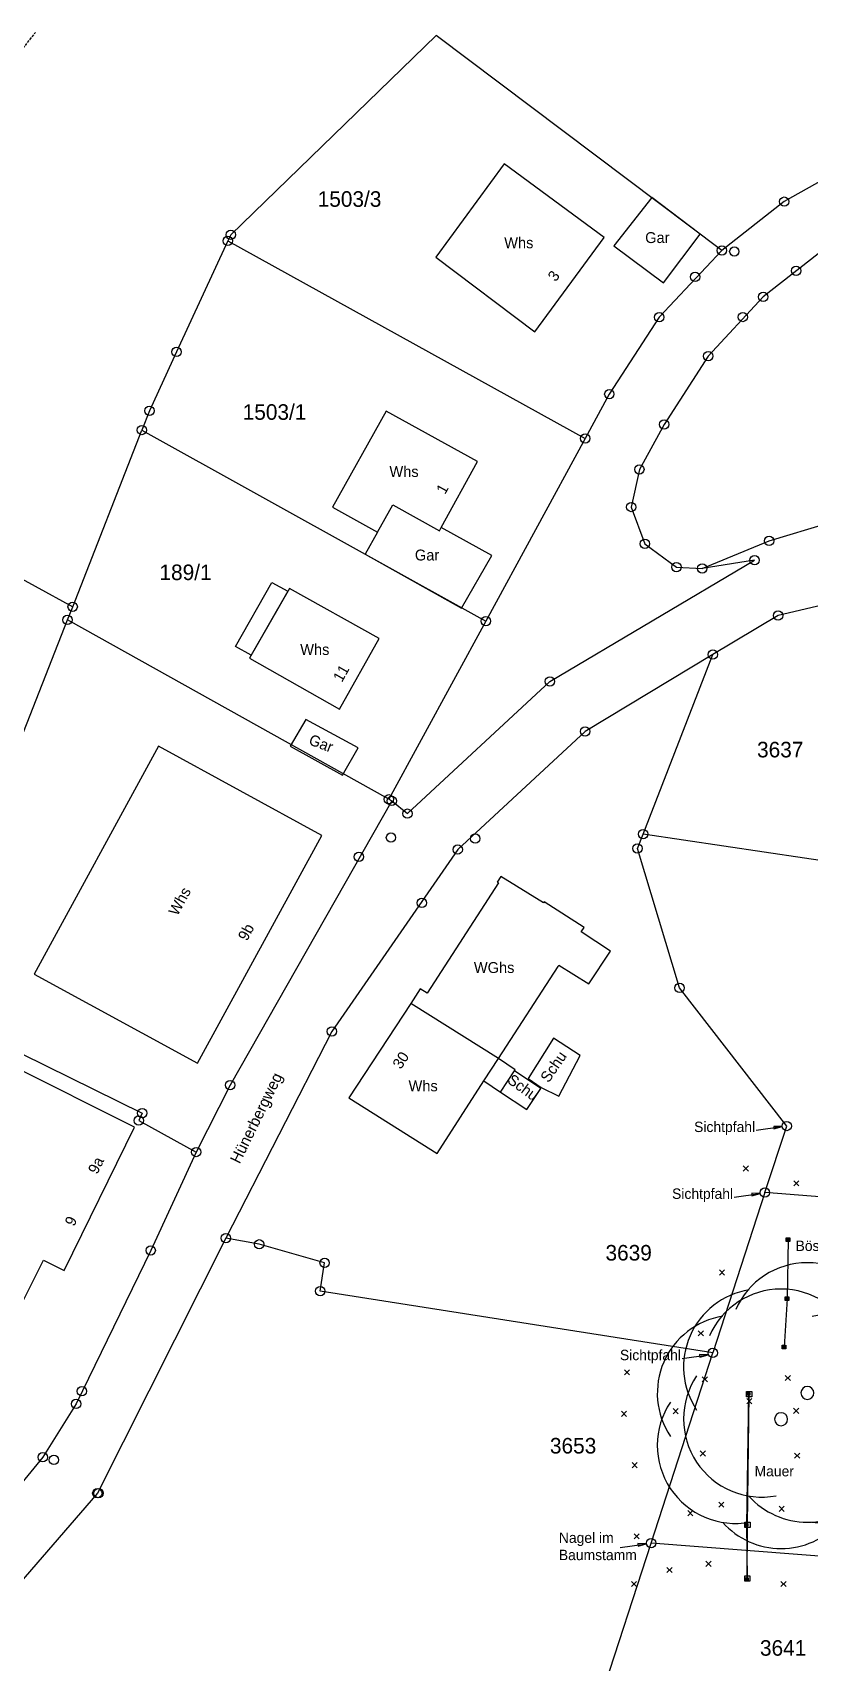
# Model space of a CAD drawing. Extents: x 3399801 to 3400072, y 5275603 to 5275873.
# Drawn here: x 3399896.9 to 3399971.7, y 5275706.7 to 5275863.7 of the extents above; entities that cross this region are included whole.
import ezdxf

# ---------------------------------------------------------------- set-up
doc = ezdxf.new("R2010")
doc.units = 0
for name, pattern in [('1600_2028', [0]), ('1600_2032', [0.5, 0.25, 0, 0, -0.25]), ('1600_2505', [0]), ('1600_2507', [0]), ('1600_2515', [0])]:
    doc.linetypes.add(name, pattern=pattern)
doc.layers.get('0').update_dxf_attribs({"color": 1, "linetype": 'CONTINUOUS'})
for name, color, linetype in [('BÖSCHUNG_UK', 7, 'CONTINUOUS'), ('BÖSCHUNGSLINIE', 52, 'CONTINUOUS'), ('FLURSTÜCKE_GRENZPUNKTE', 255, 'CONTINUOUS'), ('GEBÄUDE', 255, 'CONTINUOUS'), ('GELÄNDEPUNKT', 7, 'CONTINUOUS'), ('LAGEBEZEICHNUNGEN', 255, 'CONTINUOUS'), ('LAUBBAUM_25M', 7, 'CONTINUOUS'), ('MAUER_LINIE', 94, 'CONTINUOUS'), ('MAUER_OK', 7, 'CONTINUOUS'), ('MAUER_UK', 7, 'CONTINUOUS'), ('MIGRATIONSOBJEKTE', 7, 'CONTINUOUS'), ('TEXTE', 1, 'CONTINUOUS'), ('VERKEHR', 255, 'CONTINUOUS')]:
    doc.layers.add(name, color=color, linetype=linetype)
doc.styles.add('FLURSTÜCKSNUMMER_-_K_10_70', font='txt')
doc.styles.add('FLURSTÜCKSNUMMER__SCHRÄGST', font='txt')
doc.styles.add('GEBÄUDEFUNKTION__NUR_BW_', font='txt')
doc.styles.add('MtXpl_Arial', font='txt')
doc.styles.add('NAME_-_BAUWERKEN_U__EINRIC', font='txt')
doc.styles.add('SONSTIGER_TEXT__BEZEICHNUN', font='txt')

# ---------------------------------------------------------------- blocks, each defined once
blk = doc.blocks.new('GRENZPUNKT_MIT_ABMARKUNG__')
at = {"color": 0}
blk.add_circle((0, 0), 0.5, dxfattribs=at)
blk = doc.blocks.new('34')
at = {"color": 0}
for p, q in [((-0.5, 0.5), (0.5, -0.5)), ((-0.5, -0.5), (0.5, 0.5))]:
    blk.add_line(p, q, dxfattribs=at)
blk = doc.blocks.new('71', base_point=(0.019231, 0))
at = {"color": 0}
for p, q in [((-0.497863, 0.5), (-0.497863, -0.5)), ((-0.497863, 0.5), (0.497863, 0.5)), ((-0.480769, -0.5), (-0.480769, 0.5)), ((-0.459402, -0.5), (-0.459402, 0.5)), ((-0.438034, -0.5), (-0.438034, 0.5)), ((-0.42094, -0.5), (-0.42094, 0.5)), ((-0.399573, -0.5), (-0.399573, 0.5)), ((-0.378205, -0.5), (-0.378205, 0.5)), ((-0.361111, -0.5), (-0.361111, 0.5)), ((-0.339744, -0.5), (-0.339744, 0.5)), ((-0.318376, -0.5), (-0.318376, 0.5)), ((-0.301282, -0.5), (-0.301282, 0.5)), ((-0.279915, -0.5), (-0.279915, 0.5)), ((-0.258547, -0.5), (-0.258547, 0.5)), ((-0.241453, -0.5), (-0.241453, 0.5)), ((-0.220085, -0.5), (-0.220085, 0.5)), ((-0.198718, -0.5), (-0.198718, 0.5)), ((-0.181624, -0.5), (-0.181624, 0.5)), ((-0.160256, -0.5), (-0.160256, 0.5)), ((-0.138889, -0.5), (-0.138889, 0.5)), ((-0.121795, -0.5), (-0.121795, 0.5)), ((-0.100428, -0.5), (-0.100428, 0.5)), ((-0.07906, -0.5), (-0.07906, 0.5)), ((-0.061966, -0.5), (-0.061966, 0.5)), ((-0.040599, -0.5), (-0.040599, 0.5)), ((-0.019231, -0.5), (-0.019231, 0.5)), ((-0.002137, -0.5), (-0.002137, 0.5)), ((0.019231, -0.5), (0.019231, 0.5)), ((0.040599, -0.5), (0.040599, 0.5)), ((0.057693, -0.5), (0.057693, 0.5)), ((0.07906, -0.5), (0.07906, 0.5)), ((0.100428, -0.5), (0.100428, 0.5)), ((0.117522, -0.5), (0.117522, 0.5)), ((0.138889, -0.5), (0.138889, 0.5)), ((0.160256, -0.5), (0.160256, 0.5)), ((0.177351, -0.5), (0.177351, 0.5)), ((0.198718, -0.5), (0.198718, 0.5)), ((0.220085, -0.5), (0.220085, 0.5)), ((0.237179, -0.5), (0.237179, 0.5)), ((0.258547, -0.5), (0.258547, 0.5)), ((0.279915, -0.5), (0.279915, 0.5)), ((0.297009, -0.5), (0.297009, 0.5)), ((0.318376, -0.5), (0.318376, 0.5)), ((0.339744, -0.5), (0.339744, 0.5)), ((0.356838, -0.5), (0.356838, 0.5)), ((0.378205, -0.5), (0.378205, 0.5)), ((0.399573, -0.5), (0.399573, 0.5)), ((0.416666, -0.5), (0.416666, 0.5)), ((0.438034, -0.5), (0.438034, 0.5)), ((0.459402, -0.5), (0.459402, 0.5)), ((0.476495, -0.5), (0.476495, 0.5)), ((0.497863, 0.5), (0.497863, -0.5)), ((0.497863, -0.5), (-0.497863, -0.5))]:
    blk.add_line(p, q, dxfattribs=at)
blk = doc.blocks.new('139', base_point=(0, -0.001756))
at = {"color": 0}
for centre, radius, start, end in [((0, 0.198947), 0.301054, 23.5569635, 156.4440746), ((-0.175614, 0.098595), 0.301054, 99.3780715, 213.597998), ((0.175614, 0.098595), 0.301054, 340.5040188, 100.6030464), ((-0.175615, -0.102107), 0.301054, 146.3760332, 280.6009987), ((0.175615, -0.102107), 0.301054, 259.3988907, 33.6239912), ((0, -0.001756), 0.025088, 90.0011419, 179.9977162), ((0, -0.001756), 0.025088, 0.0022838, 89.9988581), ((0, -0.001756), 0.025088, 180.0011419, 269.9988581), ((0, -0.001756), 0.025088, 270.0011419, 359.9988581), ((0, -0.198946), 0.301054, 221.6980082, 318.3019918)]:
    blk.add_arc(centre, radius, start, end, dxfattribs=at)
blk = doc.blocks.new('146')
at = {"color": 0}
for p, q in [((-0.5, -0.5), (-0.5, 0.5)), ((-0.5, 0.5), (0.5, 0.5)), ((0.5, 0.5), (0.5, -0.5)), ((0.5, -0.5), (-0.5, -0.5))]:
    blk.add_line(p, q, dxfattribs=at)
blk = doc.blocks.new('147', base_point=(0.019231, 0))
at = {"color": 0}
for p, q in [((-0.497863, -0.5), (-0.497863, 0.5)), ((-0.497863, 0.5), (0.497863, 0.5)), ((-0.480769, -0.5), (-0.480769, 0.5)), ((-0.459402, -0.5), (-0.459402, 0.5)), ((-0.438034, -0.5), (-0.438034, 0.5)), ((-0.42094, -0.5), (-0.42094, 0.5)), ((-0.399573, -0.5), (-0.399573, 0.5)), ((-0.378205, -0.5), (-0.378205, 0.5)), ((-0.361111, -0.5), (-0.361111, 0.5)), ((-0.339744, -0.5), (-0.339744, 0.5)), ((-0.318376, -0.5), (-0.318376, 0.5)), ((-0.301282, -0.5), (-0.301282, 0.5)), ((-0.279915, -0.5), (-0.279915, 0.5)), ((-0.258547, -0.5), (-0.258547, 0.5)), ((-0.241453, -0.5), (-0.241453, 0.5)), ((-0.220085, -0.5), (-0.220085, 0.5)), ((-0.198718, -0.5), (-0.198718, 0.5)), ((-0.181624, -0.5), (-0.181624, 0.5)), ((-0.160256, -0.5), (-0.160256, 0.5)), ((-0.138889, -0.5), (-0.138889, 0.5)), ((-0.121795, -0.5), (-0.121795, 0.5)), ((-0.100428, -0.5), (-0.100428, 0.5)), ((-0.07906, -0.5), (-0.07906, 0.5)), ((-0.061966, -0.5), (-0.061966, 0.5)), ((-0.040599, -0.5), (-0.040599, 0.5)), ((-0.019231, -0.5), (-0.019231, 0.5)), ((-0.002137, -0.5), (-0.002137, 0.5)), ((0.019231, -0.5), (0.019231, 0.5)), ((0.040599, -0.5), (0.040599, 0.5)), ((0.057693, -0.5), (0.057693, 0.5)), ((0.07906, -0.5), (0.07906, 0.5)), ((0.100428, -0.5), (0.100428, 0.5)), ((0.117522, -0.5), (0.117522, 0.5)), ((0.138889, -0.5), (0.138889, 0.5)), ((0.160256, -0.5), (0.160256, 0.5)), ((0.177351, -0.5), (0.177351, 0.5)), ((0.198718, -0.5), (0.198718, 0.5)), ((0.220085, -0.5), (0.220085, 0.5)), ((0.237179, -0.5), (0.237179, 0.5)), ((0.258547, -0.5), (0.258547, 0.5)), ((0.279915, -0.5), (0.279915, 0.5)), ((0.297009, -0.5), (0.297009, 0.5)), ((0.318376, -0.5), (0.318376, 0.5)), ((0.339744, -0.5), (0.339744, 0.5)), ((0.356838, -0.5), (0.356838, 0.5)), ((0.378205, -0.5), (0.378205, 0.5)), ((0.399573, -0.5), (0.399573, 0.5)), ((0.416666, -0.5), (0.416666, 0.5)), ((0.438034, -0.5), (0.438034, 0.5)), ((0.459402, -0.5), (0.459402, 0.5)), ((0.476495, -0.5), (0.476495, 0.5)), ((0.497863, 0.5), (0.497863, -0.5)), ((0.497863, -0.5), (-0.497863, -0.5))]:
    blk.add_line(p, q, dxfattribs=at)
blk = doc.blocks.new('*U37')
at = {"layer": 'GEBÄUDE', "color": 7, "linetype": 'BYBLOCK', "style": 'GEBÄUDEFUNKTION__NUR_BW_'}
blk.add_text('Whs', height=1.05, rotation=0.0091, dxfattribs=at).set_placement((3399933.09, 5275761.68))
blk = doc.blocks.new('*U60')
at = {"layer": 'GEBÄUDE', "color": 7, "linetype": 'BYBLOCK', "style": 'GEBÄUDEFUNKTION__NUR_BW_'}
blk.add_text('Whs', height=1.05, rotation=0.0091, dxfattribs=at).set_placement((3399942.3, 5275842.9))
blk = doc.blocks.new('*U61')
at = {"layer": 'GEBÄUDE', "color": 7, "linetype": 'BYBLOCK', "style": 'GEBÄUDEFUNKTION__NUR_BW_'}
blk.add_text('Whs', height=1.05, rotation=0.0091, dxfattribs=at).set_placement((3399931.25, 5275820.86))
blk = doc.blocks.new('*U65')
at = {"layer": 'GEBÄUDE', "color": 7, "linetype": 'BYBLOCK', "style": 'GEBÄUDEFUNKTION__NUR_BW_'}
blk.add_text('Whs', height=1.05, rotation=61.3458, dxfattribs=at).set_placement((3399910.84, 5275778.51))
blk = doc.blocks.new('*U67')
at = {"layer": 'GEBÄUDE', "color": 7, "linetype": 'BYBLOCK', "style": 'GEBÄUDEFUNKTION__NUR_BW_'}
blk.add_text('Whs', height=1.05, rotation=0.0091, dxfattribs=at).set_placement((3399922.66, 5275803.72))
blk = doc.blocks.new('*U72')
at = {"layer": 'GEBÄUDE', "color": 7, "linetype": 'BYBLOCK', "style": 'GEBÄUDEFUNKTION__NUR_BW_'}
blk.add_text('WGhs', height=1.05, rotation=0.0091, dxfattribs=at).set_placement((3399939.38, 5275773.08))
blk = doc.blocks.new('*U73')
at = {"layer": 'GEBÄUDE', "color": 7, "linetype": 'BYBLOCK', "style": 'GEBÄUDEFUNKTION__NUR_BW_'}
blk.add_text('Schu', height=1.05, rotation=324.0039, dxfattribs=at).set_placement((3399942.51, 5275762.57))
blk = doc.blocks.new('*U74')
at = {"layer": 'GEBÄUDE', "color": 7, "linetype": 'BYBLOCK', "style": 'GEBÄUDEFUNKTION__NUR_BW_'}
blk.add_text('Schu', height=1.05, rotation=55.595, dxfattribs=at).set_placement((3399946.57, 5275762.44))
blk = doc.blocks.new('*U82')
at = {"layer": 'GEBÄUDE', "color": 7, "linetype": 'BYBLOCK', "style": 'GEBÄUDEFUNKTION__NUR_BW_'}
blk.add_text('Gar', height=1.05, rotation=0.0091, dxfattribs=at).set_placement((3399955.87, 5275843.4))
blk = doc.blocks.new('*U83')
at = {"layer": 'GEBÄUDE', "color": 7, "linetype": 'BYBLOCK', "style": 'GEBÄUDEFUNKTION__NUR_BW_'}
blk.add_text('Gar', height=1.05, rotation=0.0091, dxfattribs=at).set_placement((3399933.7, 5275812.82))
blk = doc.blocks.new('*U86')
at = {"layer": 'GEBÄUDE', "color": 7, "linetype": 'BYBLOCK', "style": 'GEBÄUDEFUNKTION__NUR_BW_'}
blk.add_text('Gar', height=1.05, rotation=339.3085, dxfattribs=at).set_placement((3399923.4, 5275795.13))
blk = doc.blocks.new('*U98')
at = {"layer": 'LAGEBEZEICHNUNGEN', "color": 7, "linetype": 'BYBLOCK', "style": 'SONSTIGER_TEXT__BEZEICHNUN'}
blk.add_text('30', height=1.05, rotation=56.8602, dxfattribs=at).set_placement((3399932.35, 5275763.74))
blk = doc.blocks.new('*U119')
at = {"layer": 'LAGEBEZEICHNUNGEN', "color": 7, "linetype": 'BYBLOCK', "style": 'SONSTIGER_TEXT__BEZEICHNUN'}
blk.add_text('3', height=1.05, rotation=53.2968, dxfattribs=at).set_placement((3399947.25, 5275839.61))
blk = doc.blocks.new('*U120')
at = {"layer": 'LAGEBEZEICHNUNGEN', "color": 7, "linetype": 'BYBLOCK', "style": 'SONSTIGER_TEXT__BEZEICHNUN'}
blk.add_text('1', height=1.05, rotation=61.0579, dxfattribs=at).set_placement((3399936.61, 5275819.13))
blk = doc.blocks.new('*U131')
at = {"layer": 'LAGEBEZEICHNUNGEN', "color": 7, "linetype": 'BYBLOCK', "style": 'SONSTIGER_TEXT__BEZEICHNUN'}
blk.add_text('9b', height=1.05, rotation=61.3962, dxfattribs=at).set_placement((3399917.53, 5275776.09))
blk = doc.blocks.new('*U132')
at = {"layer": 'LAGEBEZEICHNUNGEN', "color": 7, "linetype": 'BYBLOCK', "style": 'SONSTIGER_TEXT__BEZEICHNUN'}
blk.add_text('9a', height=1.05, rotation=63.8735, dxfattribs=at).set_placement((3399903.12, 5275753.63))
blk = doc.blocks.new('*U133')
at = {"layer": 'LAGEBEZEICHNUNGEN', "color": 7, "linetype": 'BYBLOCK', "style": 'SONSTIGER_TEXT__BEZEICHNUN'}
blk.add_text('9', height=1.05, rotation=63.617, dxfattribs=at).set_placement((3399900.88, 5275748.6))
blk = doc.blocks.new('*U134')
at = {"layer": 'LAGEBEZEICHNUNGEN', "color": 7, "linetype": 'BYBLOCK', "style": 'SONSTIGER_TEXT__BEZEICHNUN'}
blk.add_text('11', height=1.05, rotation=60.5629, dxfattribs=at).set_placement((3399926.67, 5275801.02))
blk = doc.blocks.new('*U179')
at = {"layer": 'LAGEBEZEICHNUNGEN', "color": 7, "linetype": 'BYBLOCK', "style": 'NAME_-_BAUWERKEN_U__EINRIC'}
blk.add_text('Hünerbergweg', height=1.08, rotation=63.9596, dxfattribs=at).set_placement((3399916.83, 5275754.63))
blk = doc.blocks.new('*U180')
at = {"layer": 'FLURSTÜCKE_GRENZPUNKTE', "color": 7, "linetype": 'BYBLOCK', "style": 'FLURSTÜCKSNUMMER_-_K_10_70'}
blk.add_text('3653', height=1.5, rotation=0.0091, dxfattribs=at).set_placement((3399946.7, 5275726.79))
blk = doc.blocks.new('*U191')
at = {"layer": 'FLURSTÜCKE_GRENZPUNKTE', "color": 7, "linetype": 'BYBLOCK', "style": 'FLURSTÜCKSNUMMER_-_K_10_70'}
blk.add_text('3641', height=1.5, rotation=0.0091, dxfattribs=at).set_placement((3399966.92, 5275707.31))
blk = doc.blocks.new('*U193')
at = {"layer": 'FLURSTÜCKE_GRENZPUNKTE', "color": 7, "linetype": 'BYBLOCK', "style": 'FLURSTÜCKSNUMMER_-_K_10_70'}
blk.add_text('3639', height=1.5, rotation=0.0091, dxfattribs=at).set_placement((3399952.05, 5275745.38))
blk = doc.blocks.new('*U195')
at = {"layer": 'FLURSTÜCKE_GRENZPUNKTE', "color": 7, "linetype": 'BYBLOCK', "style": 'FLURSTÜCKSNUMMER_-_K_10_70'}
blk.add_text('3637', height=1.5, rotation=0.0091, dxfattribs=at).set_placement((3399966.64, 5275793.85))
blk = doc.blocks.new('*U212')
at = {"layer": 'FLURSTÜCKE_GRENZPUNKTE', "color": 7, "linetype": 'BYBLOCK', "style": 'FLURSTÜCKSNUMMER__SCHRÄGST'}
blk.add_text('1503/3', height=1.5, rotation=0.0091, dxfattribs=at).set_placement((3399924.34, 5275846.89))
blk = doc.blocks.new('*U213')
at = {"layer": 'FLURSTÜCKE_GRENZPUNKTE', "color": 7, "linetype": 'BYBLOCK', "style": 'FLURSTÜCKSNUMMER__SCHRÄGST'}
blk.add_text('1503/1', height=1.5, rotation=0.0091, dxfattribs=at).set_placement((3399917.12, 5275826.37))
blk = doc.blocks.new('*U221')
at = {"layer": 'FLURSTÜCKE_GRENZPUNKTE', "color": 7, "linetype": 'BYBLOCK', "style": 'FLURSTÜCKSNUMMER__SCHRÄGST'}
blk.add_text('189/1', height=1.5, rotation=0.0091, dxfattribs=at).set_placement((3399909.11, 5275810.93))
blk = doc.blocks.new('*U548')
at = {"layer": 'TEXTE', "linetype": 'BYBLOCK', "style": 'MtXpl_Arial'}
blk.add_text('Mauer', height=1, dxfattribs=at).set_placement((3399966.4, 5275724.59))
blk = doc.blocks.new('*U549')
at = {"layer": 'TEXTE', "linetype": 'BYBLOCK', "style": 'MtXpl_Arial'}
blk.add_text('Böschung', height=1, dxfattribs=at).set_placement((3399970.35, 5275746.3))
blk = doc.blocks.new('*U555')
at = {"layer": 'TEXTE', "linetype": 'BYBLOCK', "style": 'MtXpl_Arial'}
for s, p in [('Nagel im', (3399947.56, 5275718.18)), ('Baumstamm', (3399947.56, 5275716.52))]:
    blk.add_text(s, height=1, dxfattribs=at).set_placement(p)
blk = doc.blocks.new('*U556')
at = {"layer": 'TEXTE', "linetype": 'BYBLOCK', "style": 'MtXpl_Arial'}
blk.add_text('Sichtpfahl', height=1, dxfattribs=at).set_placement((3399953.44, 5275735.78))
blk = doc.blocks.new('*U557')
at = {"layer": 'TEXTE', "linetype": 'BYBLOCK', "style": 'MtXpl_Arial'}
blk.add_text('Sichtpfahl', height=1, dxfattribs=at).set_placement((3399958.46, 5275751.32))
blk = doc.blocks.new('*U558')
at = {"layer": 'TEXTE', "linetype": 'BYBLOCK', "style": 'MtXpl_Arial'}
blk.add_text('Sichtpfahl', height=1, dxfattribs=at).set_placement((3399960.58, 5275757.76))

msp = doc.modelspace()

# ---------------------------------------------------------------- linework, layer by layer
at = {"layer": 'BÖSCHUNGSLINIE', "linetype": 'BYBLOCK'}
msp.add_lwpolyline([(3399969.624644, 5275747.404608), (3399969.53639, 5275741.698794), (3399969.237077, 5275737.06536)], dxfattribs=at)
at = {"layer": 'FLURSTÜCKE_GRENZPUNKTE', "color": 7, "linetype": '1600_2028'}
for p, q in [((3399935.758396, 5275863.378461), (3399915.970147, 5275844.203974)), ((3399963.260589, 5275842.686179), (3399935.758396, 5275863.378461)), ((3399975.90545, 5275851.136767), (3399969.252874, 5275847.386613)), ((3399969.252874, 5275847.386613), (3399963.260589, 5275842.686179)), ((3399915.69003, 5275843.603778), (3399910.757953, 5275832.910295)), ((3399915.970147, 5275844.203974), (3399915.69003, 5275843.603778)), ((3399915.69003, 5275843.603778), (3399950.095756, 5275824.582147)), ((3399838.185187, 5275842.700601), (3399900.753607, 5275808.362275)), ((3399963.260589, 5275842.686179), (3399957.228328, 5275836.255066)), ((3399972.524499, 5275842.354521), (3399967.232476, 5275838.214123)), ((3399967.232476, 5275838.214123), (3399961.940498, 5275832.513136)), ((3399957.228328, 5275836.255066), (3399952.416585, 5275828.84329)), ((3399910.757953, 5275832.910295), (3399908.146831, 5275827.248467)), ((3399961.940498, 5275832.513136), (3399957.688971, 5275825.921594)), ((3399952.416585, 5275828.84329), (3399950.095756, 5275824.582147)), ((3399908.146831, 5275827.248467), (3399907.416519, 5275825.387853)), ((3399900.753607, 5275808.362275), (3399907.416519, 5275825.387853)), ((3399907.416519, 5275825.387853), (3399940.532226, 5275806.977008)), ((3399957.688971, 5275825.921594), (3399955.308129, 5275821.590469)), ((3399950.095756, 5275824.582147), (3399940.532226, 5275806.977008)), ((3399955.308129, 5275821.590469), (3399954.527942, 5275817.969354)), ((3399954.527942, 5275817.969354), (3399955.838662, 5275814.428025)), ((3399967.803874, 5275814.706785), (3399973.546288, 5275816.446657)), ((3399955.838662, 5275814.428025), (3399958.88009, 5275812.18696)), ((3399961.361183, 5275812.056655), (3399967.803874, 5275814.706785)), ((3399946.695056, 5275801.164481), (3399966.403353, 5275812.846365)), ((3399958.88009, 5275812.18696), (3399961.361183, 5275812.056655)), ((3399966.403353, 5275812.846365), (3399961.361183, 5275812.056655)), ((3399982.610628, 5275810.794008), (3399968.664609, 5275807.514492)), ((3399900.253383, 5275807.091863), (3399900.753607, 5275808.362275)), ((3399968.664609, 5275807.514492), (3399962.382016, 5275803.753907)), ((3399893.929854, 5275790.95786), (3399900.253383, 5275807.091863)), ((3399931.187753, 5275789.812674), (3399900.253383, 5275807.091863)), ((3399940.532226, 5275806.977008), (3399931.187753, 5275789.812674)), ((3399962.382016, 5275803.753907), (3399950.086411, 5275796.35276)), ((3399955.668593, 5275786.459273), (3399962.382016, 5275803.753907)), ((3399932.978505, 5275788.43211), (3399946.695056, 5275801.164481)), ((3399950.086411, 5275796.35276), (3399937.820554, 5275784.97064)), ((3399931.467872, 5275789.652602), (3399915.909425, 5275762.276941)), ((3399931.187753, 5275789.812674), (3399931.467872, 5275789.652602)), ((3399931.467872, 5275789.652602), (3399932.978505, 5275788.43211)), ((3399955.128308, 5275785.078913), (3399955.668593, 5275786.459273)), ((3400010.463208, 5275778.270135), (3399955.668593, 5275786.459273)), ((3399937.820554, 5275784.97064), (3399925.714412, 5275767.447076)), ((3399959.179714, 5275771.644422), (3399955.128308, 5275785.078913)), ((3399881.422971, 5275772.394352), (3399907.455177, 5275759.587317)), ((3399969.503978, 5275758.339104, 336.445), (3399959.179714, 5275771.644422)), ((3399925.714412, 5275767.447076), (3399915.50807, 5275747.543717)), ((3399915.909425, 5275762.276941), (3399912.647504, 5275755.835687)), ((3399907.455177, 5275759.587317), (3399907.114982, 5275758.867162)), ((3399907.114982, 5275758.867162), (3399912.647504, 5275755.835687)), ((3399967.392793, 5275751.927357, 334.924), (3399969.503978, 5275758.339104, 336.445)), ((3399912.647504, 5275755.835687), (3399908.264242, 5275746.354628)), ((3399967.392793, 5275751.927357, 334.924), (3399962.379812, 5275736.483363, 334.254)), ((3399998.396125, 5275749.531926, 341.556), (3399967.392793, 5275751.927357, 334.924)), ((3399908.264242, 5275746.354628), (3399901.078673, 5275731.563383)), ((3399915.50807, 5275747.543717), (3399903.128718, 5275722.961567)), ((3399918.719647, 5275746.943103), (3399915.50807, 5275747.543717)), ((3399925.012705, 5275745.151748), (3399918.719647, 5275746.943103)), ((3399924.592258, 5275742.441246), (3399925.012705, 5275745.151748)), ((3399962.379812, 5275736.483363, 334.254), (3399924.592258, 5275742.441246)), ((3399956.43608, 5275718.159099, 333.791), (3399962.379812, 5275736.483363, 334.254)), ((3399901.078673, 5275731.563383), (3399897.876264, 5275726.433195)), ((3399897.876264, 5275726.433195), (3399895.574616, 5275723.623234)), ((3399903.128718, 5275722.961567), (3399871.426989, 5275686.323436)), ((3399943.410679, 5275678.059542), (3399956.43608, 5275718.159099, 333.791)), ((3399985.990088, 5275715.872056, 340.825), (3399956.43608, 5275718.159099, 333.791))]:
    msp.add_line(p, q, dxfattribs=at)
at = {"layer": 'GEBÄUDE', "color": 7, "linetype": '1600_2032'}
msp.add_line((3399890.398436, 5275854.980921), (3399897.161532, 5275863.673327), dxfattribs=at)
at = {"layer": 'GEBÄUDE', "color": 7, "linetype": '1600_2505'}
for p, q in [((3399942.291485, 5275851.042727), (3399935.729028, 5275842.030533)), ((3399951.91577, 5275843.918501), (3399942.291485, 5275851.042727)), ((3399956.49753, 5275847.779007), (3399952.8662, 5275843.138075)), ((3399961.179643, 5275844.257036), (3399956.49753, 5275847.779007)), ((3399945.253298, 5275834.846412), (3399951.91577, 5275843.918501)), ((3399957.648364, 5275839.566092), (3399961.179643, 5275844.257036)), ((3399935.729028, 5275842.030533), (3399945.253298, 5275834.846412)), ((3399952.8662, 5275843.138075), (3399957.648364, 5275839.566092)), ((3399930.947425, 5275827.215641), (3399925.765311, 5275817.962734)), ((3399939.741366, 5275822.342678), (3399930.947425, 5275827.215641)), ((3399936.240049, 5275816.010763), (3399939.741366, 5275822.342678)), ((3399925.765311, 5275817.962734), (3399930.087377, 5275815.541272)), ((3399930.087377, 5275815.541272), (3399931.567948, 5275818.182114)), ((3399931.567948, 5275818.182114), (3399936.05998, 5275815.690664)), ((3399930.087377, 5275815.541272), (3399928.906918, 5275813.430588)), ((3399936.05998, 5275815.690664), (3399936.240049, 5275816.010763)), ((3399941.092257, 5275813.299238), (3399936.240049, 5275816.010763)), ((3399928.906918, 5275813.430588), (3399938.201156, 5275808.237689)), ((3399938.201156, 5275808.237689), (3399941.092257, 5275813.299238)), ((3399921.613535, 5275810.110243), (3399917.781854, 5275803.418178)), ((3399930.267741, 5275805.297329), (3399921.613535, 5275810.110243)), ((3399926.435859, 5275798.495631), (3399930.267741, 5275805.297329)), ((3399917.781854, 5275803.418178), (3399926.435859, 5275798.495631)), ((3399923.19426, 5275797.51579), (3399921.703447, 5275794.935269)), ((3399928.236598, 5275794.784357), (3399923.19426, 5275797.51579)), ((3399909.027319, 5275794.916952), (3399897.050623, 5275772.972432)), ((3399924.734605, 5275786.332469), (3399909.027319, 5275794.916952)), ((3399921.703447, 5275794.935269), (3399926.73578, 5275792.143821)), ((3399926.73578, 5275792.143821), (3399928.236598, 5275794.784357)), ((3399912.767966, 5275764.397951), (3399924.734605, 5275786.332469)), ((3399941.962323, 5275782.389471), (3399941.632157, 5275781.839347)), ((3399946.094092, 5275779.838295), (3399941.962323, 5275782.389471)), ((3399941.762212, 5275781.75931), (3399934.87876, 5275771.137016)), ((3399941.632157, 5275781.839347), (3399941.762212, 5275781.75931)), ((3399946.154122, 5275779.928315), (3399946.094092, 5275779.838295)), ((3399949.995767, 5275777.46718), (3399946.154122, 5275779.928315)), ((3399949.715627, 5275777.037083), (3399949.995767, 5275777.46718)), ((3399952.526832, 5275775.19623), (3399949.715627, 5275777.037083)), ((3399950.445796, 5275772.025517), (3399952.526832, 5275775.19623)), ((3399897.050623, 5275772.972432), (3399912.767966, 5275764.397951)), ((3399941.74164, 5275764.844416), (3399947.484517, 5275773.696341)), ((3399947.484517, 5275773.696341), (3399947.564557, 5275773.826371)), ((3399947.564557, 5275773.826371), (3399950.445796, 5275772.025517)), ((3399934.218478, 5275771.567213), (3399933.298015, 5275770.156919)), ((3399934.87876, 5275771.137016), (3399934.218478, 5275771.567213)), ((3399933.298015, 5275770.156919), (3399927.35499, 5275761.045074)), ((3399941.74164, 5275764.844416), (3399933.298015, 5275770.156919)), ((3399947.044096, 5275766.794362), (3399944.592864, 5275762.913514)), ((3399949.625207, 5275765.143572), (3399947.044096, 5275766.794362)), ((3399947.554146, 5275761.212658), (3399949.625207, 5275765.143572)), ((3399906.69475, 5275758.217037), (3399894.789154, 5275764.200289)), ((3399943.362335, 5275763.743904), (3399941.74164, 5275764.844416)), ((3399941.951628, 5275761.613454), (3399943.302306, 5275763.663888)), ((3399943.302306, 5275763.663888), (3399943.362335, 5275763.743904)), ((3399945.813384, 5275761.963089), (3399943.302306, 5275763.663888)), ((3399935.838631, 5275755.69255), (3399940.350941, 5275762.69396)), ((3399940.350941, 5275762.69396), (3399941.951628, 5275761.613454)), ((3399944.482716, 5275759.922654), (3399945.813384, 5275761.963089)), ((3399944.592864, 5275762.913514), (3399945.863409, 5275762.043107)), ((3399945.863409, 5275762.043107), (3399947.554146, 5275761.212658)), ((3399927.35499, 5275761.045074), (3399935.838631, 5275755.69255)), ((3399941.951628, 5275761.613454), (3399944.482716, 5275759.922654)), ((3399899.929723, 5275744.425638), (3399906.69475, 5275758.217037)), ((3399895.476878, 5275740.465772), (3399897.948833, 5275745.416112)), ((3399897.948833, 5275745.416112), (3399899.929723, 5275744.425638))]:
    msp.add_line(p, q, dxfattribs=at)
at = {"layer": 'MAUER_LINIE', "linetype": 'BYBLOCK'}
msp.add_lwpolyline([(3399965.672484, 5275714.681985), (3399965.702502, 5275714.753), (3399965.718718, 5275719.928617), (3399965.883308, 5275732.508515), (3399965.820278, 5275732.526532), (3399965.635677, 5275719.922632)], close=True, dxfattribs=at)
at = {"layer": 'MIGRATIONSOBJEKTE', "color": 7, "linetype": '1600_2507'}
for p, q in [((3399916.441186, 5275804.538782), (3399919.922715, 5275810.710691)), ((3399919.922715, 5275810.710691), (3399921.473474, 5275809.850161)), ((3399921.473474, 5275809.850161), (3399917.951929, 5275803.708267)), ((3399917.951929, 5275803.708267), (3399916.441186, 5275804.538782)), ((3399940.350941, 5275762.69396), (3399941.74164, 5275764.844416))]:
    msp.add_line(p, q, dxfattribs=at)
at = {"layer": 'TEXTE', "linetype": 'BYBLOCK'}
for points in [[(3399966.560754, 5275757.935401), (3399969.069563, 5275758.29086), (3399968.242374, 5275758.308502), (3399968.271801, 5275758.055461), (3399969.060743, 5275758.287904)], [(3399964.440837, 5275751.490905), (3399966.949646, 5275751.846364), (3399966.122457, 5275751.864007), (3399966.151884, 5275751.610965), (3399966.940826, 5275751.843409)], [(3399959.425478, 5275735.950488), (3399961.934288, 5275736.305946), (3399961.107098, 5275736.323589), (3399961.136525, 5275736.070547), (3399961.925467, 5275736.302991)], [(3399953.477784, 5275717.738134), (3399955.986594, 5275718.093592), (3399955.159404, 5275718.111235), (3399955.188831, 5275717.858193), (3399955.977773, 5275718.090637)]]:
    msp.add_lwpolyline(points, dxfattribs=at)
at = {"layer": 'VERKEHR', "color": 253, "linetype": '1600_2515'}
for p, q in [((3399975.90545, 5275851.136767), (3399969.252874, 5275847.386613)), ((3399969.252874, 5275847.386613), (3399963.260589, 5275842.686179)), ((3399963.260589, 5275842.686179), (3399957.228328, 5275836.255066)), ((3399957.228328, 5275836.255066), (3399952.416585, 5275828.84329)), ((3399952.416585, 5275828.84329), (3399950.095756, 5275824.582147)), ((3399950.095756, 5275824.582147), (3399940.532226, 5275806.977008)), ((3399946.695056, 5275801.164481), (3399966.403353, 5275812.846365)), ((3399966.403353, 5275812.846365), (3399961.361183, 5275812.056655)), ((3399940.532226, 5275806.977008), (3399931.187753, 5275789.812674)), ((3399932.978505, 5275788.43211), (3399946.695056, 5275801.164481)), ((3399931.467872, 5275789.652602), (3399915.909425, 5275762.276941)), ((3399931.187753, 5275789.812674), (3399931.467872, 5275789.652602)), ((3399931.467872, 5275789.652602), (3399932.978505, 5275788.43211)), ((3399915.909425, 5275762.276941), (3399912.647504, 5275755.835687)), ((3399912.647504, 5275755.835687), (3399908.264242, 5275746.354628)), ((3399908.264242, 5275746.354628), (3399901.078673, 5275731.563383)), ((3399901.078673, 5275731.563383), (3399897.876264, 5275726.433195)), ((3399897.876264, 5275726.433195), (3399895.574616, 5275723.623234))]:
    msp.add_line(p, q, dxfattribs=at)

# ---------------------------------------------------------------- block references
at = {"layer": 'BÖSCHUNG_UK', "color": 53, "xscale": 0.35, "yscale": 0.35, "zscale": 0.35}
for p in [(3399969.624644, 5275747.404608, 335.255), (3399969.53639, 5275741.698794, 334.95), (3399969.237077, 5275737.06536, 335.057)]:
    msp.add_blockref('71', p, dxfattribs=at)
at = {"layer": 'FLURSTÜCKE_GRENZPUNKTE', "color": 7, "xscale": 0.9, "yscale": 0.9, "zscale": 0.9}
for p in [(3399969.252874, 5275847.386613), (3399915.69003, 5275843.603778), (3399915.970147, 5275844.203974), (3399963.260589, 5275842.686179), (3399964.451094, 5275842.585948), (3399960.679618, 5275840.135787), (3399970.393686, 5275840.724383), (3399967.232476, 5275838.214123), (3399957.228328, 5275836.255066), (3399965.271739, 5275836.273826), (3399910.757953, 5275832.910295), (3399961.940498, 5275832.513136), (3399952.416585, 5275828.84329), (3399908.146831, 5275827.248467), (3399957.688971, 5275825.921594), (3399907.416519, 5275825.387853), (3399950.095756, 5275824.582147), (3399955.308129, 5275821.590469), (3399954.527942, 5275817.969354), (3399955.838662, 5275814.428025), (3399967.803874, 5275814.706785), (3399958.88009, 5275812.18696), (3399961.361183, 5275812.056655), (3399966.403353, 5275812.846365), (3399900.253383, 5275807.091863), (3399900.753607, 5275808.362275), (3399940.532226, 5275806.977008), (3399968.664609, 5275807.514492), (3399962.382016, 5275803.753907), (3399946.695056, 5275801.164481), (3399950.086411, 5275796.35276), (3399931.187753, 5275789.812674), (3399931.467872, 5275789.652602), (3399932.978505, 5275788.43211), (3399931.397718, 5275786.131621), (3399937.820554, 5275784.97064), (3399939.511347, 5275786.030772), (3399955.128308, 5275785.078913), (3399955.668593, 5275786.459273), (3399928.306265, 5275784.271419), (3399934.378835, 5275779.829536), (3399959.179714, 5275771.644422), (3399925.714412, 5275767.447076), (3399915.909425, 5275762.276941), (3399907.114982, 5275758.867162), (3399907.455177, 5275759.587317), (3399912.647504, 5275755.835687), (3399915.50807, 5275747.543717), (3399908.264242, 5275746.354628), (3399918.719647, 5275746.943103), (3399925.012705, 5275745.151748), (3399924.592258, 5275742.441246), (3399901.078673, 5275731.563383), (3399901.639131, 5275732.793477), (3399897.876264, 5275726.433195), (3399898.946818, 5275726.17294), (3399903.128718, 5275722.961567), (3399903.248785, 5275722.961543)]:
    msp.add_blockref('GRENZPUNKT_MIT_ABMARKUNG__', p, dxfattribs=at)
at = {"layer": 'FLURSTÜCKE_GRENZPUNKTE', "color": 1, "xscale": 0.9, "yscale": 0.9, "zscale": 0.9}
for p in [(3399969.503978, 5275758.339104, 336.445), (3399967.392793, 5275751.927357, 334.924), (3399962.379812, 5275736.483363, 334.254), (3399956.43608, 5275718.159099, 333.791)]:
    msp.add_blockref('GRENZPUNKT_MIT_ABMARKUNG__', p, dxfattribs=at)
at = {"layer": 'GELÄNDEPUNKT', "color": 53, "xscale": 0.5, "yscale": 0.5, "zscale": 0.5}
for p in [(3399965.556051, 5275754.252325, 334.661), (3399970.426211, 5275752.815233, 335.812), (3399963.26857, 5275744.225571, 334.275), (3399961.235357, 5275738.37313, 334.203), (3399954.124807, 5275734.608271, 333.417), (3399961.608332, 5275733.931729, 334.048), (3399969.595135, 5275734.067336, 335.875), (3399965.894285, 5275731.837303, 334.762), (3399953.835457, 5275730.614195, 333.669), (3399958.809854, 5275730.862329, 333.886), (3399970.404406, 5275730.894165, 336.134), (3399954.852688, 5275725.65859, 333.745), (3399961.415918, 5275726.797614, 333.92), (3399970.499297, 5275726.583751, 336.197), (3399960.213071, 5275721.038131, 333.919), (3399963.20657, 5275721.863749, 333.961), (3399969.010388, 5275721.457401, 335.797), (3399955.049431, 5275718.814591, 333.804), (3399961.956708, 5275716.16128, 333.936), (3399958.21283, 5275715.565945, 333.866), (3399954.796069, 5275714.217332, 333.749), (3399969.195213, 5275714.225036, 335.745)]:
    msp.add_blockref('34', p, dxfattribs=at)
at = {"layer": 'LAUBBAUM_25M', "color": 3, "xscale": 25, "yscale": 25, "zscale": 25}
for p in [(3399971.483983, 5275732.623527, 336.666), (3399968.953681, 5275730.090179, 336.207)]:
    msp.add_blockref('139', p, dxfattribs=at)
at = {"layer": 'MAUER_OK', "color": 94, "xscale": 0.5, "yscale": 0.5, "zscale": 0.5}
for p in [(3399965.883308, 5275732.508515, 334.741), (3399965.718718, 5275719.928617, 334.73), (3399965.702502, 5275714.753, 334.706)]:
    msp.add_blockref('146', p, dxfattribs=at)
at = {"layer": 'MAUER_UK', "color": 62, "xscale": 0.25, "yscale": 0.25, "zscale": 0.25}
for p in [(3399965.820278, 5275732.526532, 334.4), (3399965.635677, 5275719.922632, 334.106), (3399965.672484, 5275714.681985, 334.082)]:
    msp.add_blockref('147', p, dxfattribs=at)
at = {"layer": 'TEXTE', "color": 0, "linetype": 'BYBLOCK'}
for name in ['*U212', '*U60', '*U82', '*U119', '*U213', '*U61', '*U120', '*U83', '*U221', '*U67', '*U134', '*U86', '*U195', '*U65', '*U131', '*U72', '*U98', '*U74', '*U179', '*U37', '*U73', '*U558', '*U132', '*U557', '*U133', '*U193', '*U549', '*U556', '*U180', '*U548', '*U555', '*U191']:
    msp.add_blockref(name, (0, 0), dxfattribs=at)

doc.saveas('drawing.dxf')
